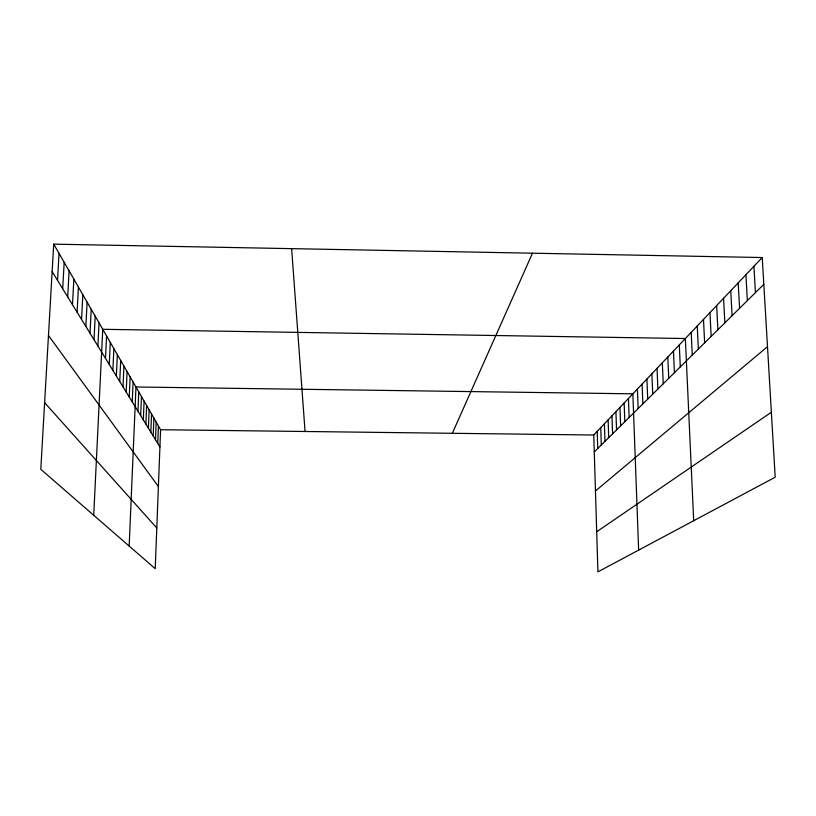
<?xml version="1.0" encoding="UTF-8"?>
<svg xmlns="http://www.w3.org/2000/svg" width="816" height="816" viewBox="0 0 816 816"><rect width="100%" height="100%" fill="white"/><g stroke="black" fill="none" stroke-linecap="round" stroke-linejoin="round"><path stroke-width="1.22" d="M153.194 435.948L153.898 418.118M155.499 439.691L156.193 422.086M157.743 443.343L158.416 425.962M53.713 244.147L160.589 429.726L155.224 568.691L40.8 469.322L53.713 244.147L762.236 257.54L775.2 477.207L597.924 571.853L593.752 435.02L762.236 257.54M143.32 419.883L144.095 401.084M145.891 424.065L146.645 405.521M148.39 428.135L149.134 409.836M150.827 432.092L151.552 414.038M129.163 546.057L135.976 386.988L632.859 393.822L638.642 550.117M137.945 411.142L138.761 391.823M140.668 415.579L141.464 396.525M126.184 392.027L127.092 371.566M129.265 397.025L130.142 376.87M132.243 401.87L133.1 382M116.362 376.043L117.341 354.634M119.738 381.541L120.697 360.458M123.012 386.866L123.95 366.098M105.509 358.408L106.59 335.957M109.252 364.487L110.293 342.394M112.863 370.362L113.883 348.616M97.9 346.015L99.042 322.85M93.718 515.273L102.755 329.297L685.348 338.528L693.692 520.72M85.864 326.441L87.108 302.134M90.015 333.193L91.219 309.274M94.024 339.711L95.197 316.18M77.102 312.202L78.428 287.069M81.559 319.454L82.844 294.729M67.687 296.891L69.105 270.871M72.481 304.684L73.858 279.113M57.528 280.367L59.048 253.399M62.699 288.782L64.168 262.303M452.329 433.296L532.491 253.195M594.272 451.931L763.817 284.356M595.456 491.008L767.499 346.678M596.7 531.777L771.365 412.233M160.589 429.726L593.752 435.02M44.625 402.676L156.794 527.983M48.481 335.468L158.396 486.571M52.142 271.606L159.926 446.893M291.628 248.645L305.062 431.491M753.913 266.312L755.432 292.648M745.906 274.747L747.354 300.625M738.184 282.877L739.582 308.315M730.748 290.71L732.085 315.721M723.568 298.268L724.863 322.861M716.652 305.572L717.886 329.756M709.961 312.61L711.154 336.416M703.494 319.423L704.647 342.842M697.252 326.002L698.353 349.064M691.203 332.367L692.264 355.072M679.31 344.903L680.289 366.904M673.465 351.053L674.414 372.718M667.814 357.01L668.722 378.338M662.337 362.773L663.224 383.785M657.043 368.353L657.89 389.048M651.902 373.769L652.718 394.159M646.925 379.012L647.71 399.106M642.1 384.101L642.855 403.91M637.408 389.038L638.143 408.561M628.442 398.483L629.136 417.476M624.148 403.002L624.821 421.739M619.976 407.398L620.619 425.881M615.927 411.672L616.549 429.91M611.98 415.823L612.581 433.826M608.134 419.873L608.716 437.641M604.401 423.81L604.962 441.354M600.76 427.645L601.3 444.975M597.21 431.378L597.74 448.494"/></g></svg>
